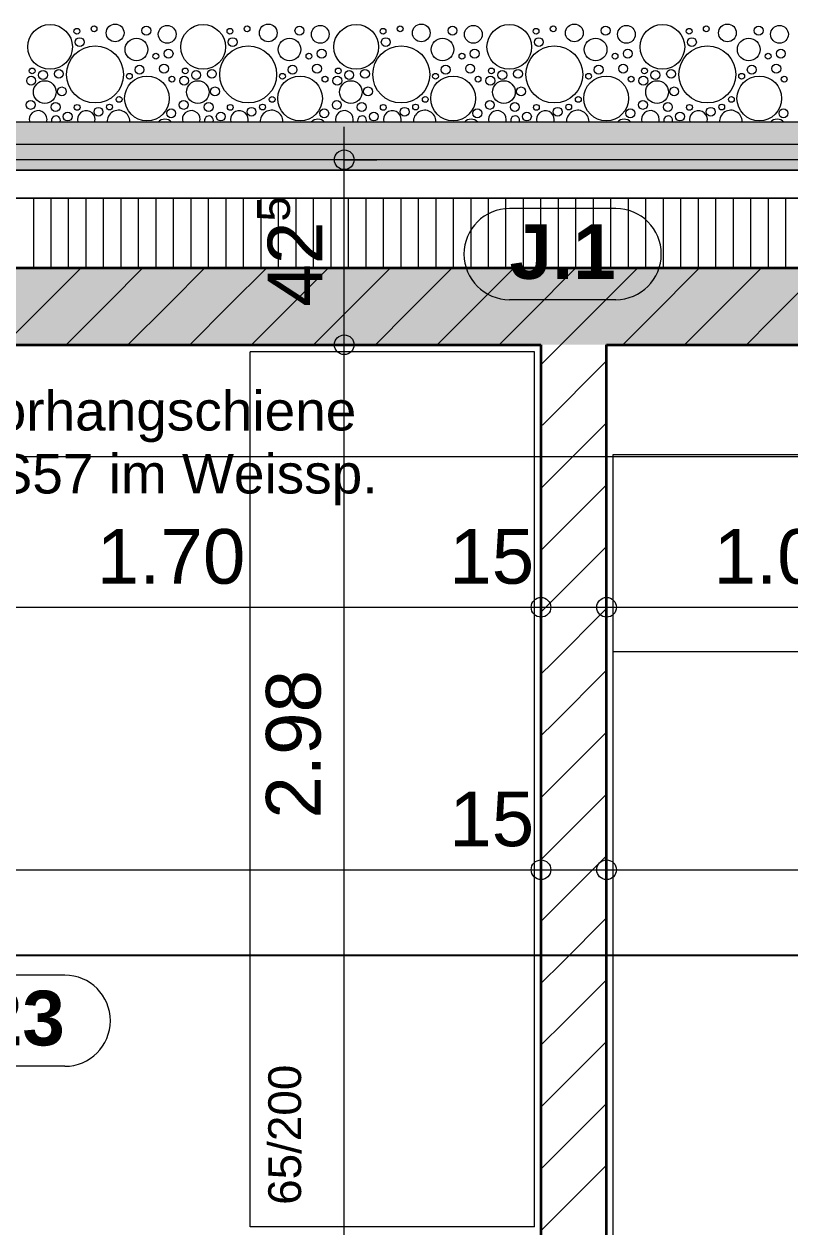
# Model space of a CAD drawing. Header units: metres. Extents: x 0.003 to 0.843, y 0.003 to 0.597.
# Drawn here: x 0.5347 to 0.5697, y 0.4392 to 0.4942 of the extents above; entities that cross this region are included whole.
import ezdxf

# ---------------------------------------------------------------- set-up
doc = ezdxf.new("R2010")
doc.units = ezdxf.units.M
for name, pattern in [('AUSGEZOGEN', [0]), ('LINIE_23', [0.0079, 0.004, -0.0013, 0, -0.0013, 0, -0.0013]), ('PUNKT2', [3.175, 0, -3.175]), ('STRICHLINIE', [19.049999999999997, 12.7, -6.35]), ('STRICHPUNKT', [25.4, 12.7, -6.35, 0, -6.35])]:
    doc.linetypes.add(name, pattern=pattern)
for name, color, linetype, lineweight in [('Allgemein', 7, 'AUSGEZOGEN', 18), ('Aufschuettungen _ Daemme', 7, 'AUSGEZOGEN', 25), ('Bauachsen grob', 7, 'STRICHPUNKT', 13), ('Daemmung', 7, 'AUSGEZOGEN', 18), ('Fuellflaeche tragende Wände MW', 7, 'AUSGEZOGEN', 13), ('Konstruktion oben', 7, 'STRICHLINIE', 13), ('Konstruktion unten', 7, 'STRICHLINIE', 13), ('Moebel', 253, 'AUSGEZOGEN', 13), ('Schnittbegrenzung', 7, 'AUSGEZOGEN', 13), ('Spengler', 7, 'AUSGEZOGEN', 18), ('Text Werkplan Ausfuehrung', 7, 'AUSGEZOGEN', 25), ('Unterkonstruktion', 7, 'AUSGEZOGEN', 18), ('Vorhangbrett', 7, 'AUSGEZOGEN', 13), ('Wand Mauerwerk tragend', 7, 'AUSGEZOGEN', 35), ('Werkplan- Ausfuehrungsmasse', 7, 'AUSGEZOGEN', 13)]:
    doc.layers.add(name, color=color, linetype=linetype, lineweight=lineweight)
doc.styles.add('ARIAL', font='ARIAL.TTF')

msp = doc.modelspace()

# ---------------------------------------------------------------- hatches: boundary and pattern name
at = {"layer": 'Allgemein', "linetype": 'AUSGEZOGEN', "lineweight": 13}
h = msp.add_hatch(color=32, dxfattribs=at)
h.paths.add_polyline_path([(0.5231599883735183, 0.4874773561560801), (0.5835599870234731, 0.4874773561560801), (0.5835599870234731, 0.4879573561453512), (0.5231599883735183, 0.4879573561453512)])
h.paths.add_polyline_path([(0.4808599893189971, 0.4874773561560801), (0.497559988945723, 0.4874773561560801), (0.497559988945723, 0.4879573561453512), (0.4808599893189971, 0.4879573561453512)])
h.paths.add_polyline_path([(0.6091599864512687, 0.4874773561560801), (0.6393199857771406, 0.4874773561560801), (0.6393199857771406, 0.4879573561453512), (0.6091599864512687, 0.4879573561453512)])
at = {"layer": 'Fuellflaeche tragende Wände MW', "linetype": 'AUSGEZOGEN', "lineweight": 13}
for points in [[(0.5243599883466963, 0.4829973562562177), (0.5243599883466963, 0.4794973563344469), (0.5613599875196823, 0.4794973563344469), (0.5613599875196823, 0.4829973562562177)], [(0.5613599875196823, 0.4794973563344469), (0.5823599870502953, 0.4794973563344469), (0.5823599870502953, 0.4829973562562177), (0.5613599875196823, 0.4829973562562177)]]:
    msp.add_hatch(color=241, dxfattribs=at).paths.add_polyline_path(points)
at = {"layer": 'Spengler', "linetype": 'AUSGEZOGEN', "lineweight": 13}
msp.add_hatch(color=254, dxfattribs=at).paths.add_polyline_path([(0.5835599870234731, 0.4896773561069066), (0.5231599883735183, 0.4896773561069066), (0.5231599883735183, 0.4879573561453512), (0.5835599870234731, 0.4879573561453512)])

# ---------------------------------------------------------------- linework, layer by layer
at = {"layer": 'Allgemein', "color": 7, "linetype": 'AUSGEZOGEN', "lineweight": 13}
for p, q in [((0.5835599870234731, 0.4879573561453512), (0.5231599883735183, 0.4879573561453512)), ((0.5231599883735183, 0.4874773561560801), (0.5835599870234731, 0.4874773561560801))]:
    msp.add_line(p, q, dxfattribs=at)
at = {"layer": 'Aufschuettungen _ Daemme', "color": 254, "linetype": 'AUSGEZOGEN', "lineweight": 13}
for centre, radius in [((0.5359107465141065, 0.4931183759319352), 0.00102199997715652), ((0.5371357464867258, 0.4938323759159761), 0.0001329999970272183), ((0.5379197464692022, 0.4939443759134727), 0.0001329999970272183), ((0.5388857464476102, 0.4937553759176972), 0.0004059999909251927), ((0.540313746415692, 0.4938603759153503), 0.0002029999954625964), ((0.5412657463944132, 0.4936923759191053), 0.0004059999909251927), ((0.5429107463576445, 0.4931183759319352), 0.00102199997715652), ((0.5441357463302635, 0.4938323759159761), 0.0001329999970272183), ((0.5449197463127399, 0.4939443759134727), 0.0001329999970272183), ((0.545885746291148, 0.4937553759176972), 0.0004059999909251927), ((0.5473137462592298, 0.4938603759153503), 0.0002029999954625964), ((0.5482657462379509, 0.4936923759191053), 0.0004059999909251927), ((0.5499107462011822, 0.4931183759319352), 0.00102199997715652), ((0.5511357461738015, 0.4938323759159761), 0.0001329999970272183), ((0.5519197461562777, 0.4939443759134727), 0.0001329999970272183), ((0.5528857461346859, 0.4937553759176972), 0.0004059999909251927), ((0.5543137461027676, 0.4938603759153503), 0.0002029999954625964), ((0.5552657460814886, 0.4936923759191053), 0.0004059999909251927), ((0.5569107460447201, 0.4931183759319352), 0.00102199997715652), ((0.5581357460173392, 0.4938323759159761), 0.0001329999970272183), ((0.5589197459998154, 0.4939443759134727), 0.0001329999970272183), ((0.5598857459782236, 0.4937553759176972), 0.0004059999909251927), ((0.5613137459463055, 0.4938603759153503), 0.0002029999954625964), ((0.5622657459250265, 0.4936923759191053), 0.0004059999909251927), ((0.563910745888258, 0.4931183759319352), 0.00102199997715652), ((0.565135745860877, 0.4938323759159761), 0.0001329999970272183), ((0.5659197458433533, 0.4939443759134727), 0.0001329999970272183), ((0.5668857458217614, 0.4937553759176972), 0.0004059999909251927), ((0.5683137457898433, 0.4938603759153503), 0.0002029999954625964), ((0.5692657457685643, 0.4936923759191053), 0.0004059999909251927), ((0.5372617464839096, 0.4933353759270848), 0.0002029999954625964), ((0.5398587464258621, 0.492999375934595), 0.0005179999884217976), ((0.5442617463274474, 0.4933353759270848), 0.0002029999954625964), ((0.5468587462693998, 0.492999375934595), 0.0005179999884217976), ((0.5512617461709851, 0.4933353759270848), 0.0002029999954625964), ((0.5538587461129376, 0.492999375934595), 0.0005179999884217976), ((0.5582617460145229, 0.4933353759270848), 0.0002029999954625964), ((0.5608587459564756, 0.492999375934595), 0.0005179999884217976), ((0.5652617458580608, 0.4933353759270848), 0.0002029999954625964), ((0.5678587458000133, 0.492999375934595), 0.0005179999884217976), ((0.5379687464681067, 0.4918583759600985), 0.001301999970898032), ((0.5407477464059913, 0.4926913759414794), 0.0001329999970272183), ((0.5413287463930049, 0.4928103759388195), 0.0002029999954625964), ((0.5449687463116446, 0.4918583759600985), 0.001301999970898032), ((0.5477477462495293, 0.4926913759414794), 0.0001329999970272183), ((0.5483287462365428, 0.4928103759388195), 0.0002029999954625964), ((0.5519687461551823, 0.4918583759600985), 0.001301999970898032), ((0.5547477460930669, 0.4926913759414794), 0.0001329999970272183), ((0.5553287460800805, 0.4928103759388195), 0.0002029999954625964), ((0.5589687459987203, 0.4918583759600985), 0.001301999970898032), ((0.5617477459366048, 0.4926913759414794), 0.0001329999970272183), ((0.5623287459236185, 0.4928103759388195), 0.0002029999954625964), ((0.5659687458422582, 0.4918583759600985), 0.001301999970898032), ((0.5687477457801426, 0.4926913759414794), 0.0001329999970272183), ((0.5693287457671563, 0.4928103759388195), 0.0002029999954625964), ((0.5399987464227328, 0.492075375955248), 0.0002029999954625964), ((0.5411187463976989, 0.4921243759541528), 0.0002029999954625964), ((0.5469987462662707, 0.492075375955248), 0.0002029999954625964), ((0.5481187462412366, 0.4921243759541528), 0.0002029999954625964), ((0.5539987461098084, 0.492075375955248), 0.0002029999954625964), ((0.5551187460847744, 0.4921243759541528), 0.0002029999954625964), ((0.5609987459533463, 0.492075375955248), 0.0002029999954625964), ((0.5621187459283123, 0.4921243759541528), 0.0002029999954625964), ((0.567998745796884, 0.492075375955248), 0.0002029999954625964), ((0.5691187457718502, 0.4921243759541528), 0.0002029999954625964), ((0.5350427465335081, 0.4915713759665134), 0.0002029999954625964), ((0.5350917465324128, 0.4920193759564997), 0.0001329999970272183), ((0.535588746521304, 0.4918303759607242), 0.0002029999954625964), ((0.5363097465051884, 0.4918863759594726), 0.0002029999954625964), ((0.5403417464150662, 0.490759375984663), 0.00102199997715652), ((0.5395367464330592, 0.4917743759619759), 0.0001329999970272183), ((0.5414827463895628, 0.4916413759649488), 0.0001329999970272183), ((0.5420427463770457, 0.4915713759665134), 0.0002029999954625964), ((0.5420917463759506, 0.4920193759564997), 0.0001329999970272183), ((0.5425887463648417, 0.4918303759607242), 0.0002029999954625964), ((0.5433097463487262, 0.4918863759594726), 0.0002029999954625964), ((0.547341746258604, 0.490759375984663), 0.00102199997715652), ((0.5465367462765971, 0.4917743759619759), 0.0001329999970272183), ((0.5484827462331007, 0.4916413759649488), 0.0001329999970272183), ((0.5490427462205837, 0.4915713759665134), 0.0002029999954625964), ((0.5490917462194884, 0.4920193759564997), 0.0001329999970272183), ((0.5495887462083796, 0.4918303759607242), 0.0002029999954625964), ((0.550309746192264, 0.4918863759594726), 0.0002029999954625964), ((0.5543417461021418, 0.490759375984663), 0.00102199997715652), ((0.5535367461201348, 0.4917743759619759), 0.0001329999970272183), ((0.5554827460766384, 0.4916413759649488), 0.0001329999970272183), ((0.5560427460641215, 0.4915713759665134), 0.0002029999954625964), ((0.5560917460630261, 0.4920193759564997), 0.0001329999970272183), ((0.5565887460519173, 0.4918303759607242), 0.0002029999954625964), ((0.5573097460358019, 0.4918863759594726), 0.0002029999954625964), ((0.5613417459456795, 0.490759375984663), 0.00102199997715652), ((0.5605367459636728, 0.4917743759619759), 0.0001329999970272183), ((0.5624827459201763, 0.4916413759649488), 0.0001329999970272183), ((0.5630427459076593, 0.4915713759665134), 0.0002029999954625964), ((0.5630917459065641, 0.4920193759564997), 0.0001329999970272183), ((0.5635887458954553, 0.4918303759607242), 0.0002029999954625964), ((0.5643097458793396, 0.4918863759594726), 0.0002029999954625964), ((0.5683417457892174, 0.490759375984663), 0.00102199997715652), ((0.5675367458072105, 0.4917743759619759), 0.0001329999970272183), ((0.5694827457637139, 0.4916413759649488), 0.0001329999970272183), ((0.5356657465195828, 0.4910533759780915), 0.0005179999884217976), ((0.5364497465020591, 0.4910813759774658), 0.0002029999954625964), ((0.5426657463631207, 0.4910533759780915), 0.0005179999884217976), ((0.543449746345597, 0.4910813759774658), 0.0002029999954625964), ((0.5496657462066585, 0.4910533759780915), 0.0005179999884217976), ((0.5504497461891348, 0.4910813759774658), 0.0002029999954625964), ((0.5566657460501963, 0.4910533759780915), 0.0005179999884217976), ((0.5574497460326726, 0.4910813759774658), 0.0002029999954625964), ((0.5636657458937341, 0.4910533759780915), 0.0005179999884217976), ((0.5644497458762103, 0.4910813759774658), 0.0002029999954625964), ((0.5350217465339774, 0.4904653759912344), 0.0002029999954625964), ((0.5361627465084742, 0.4903673759934248), 0.0002029999954625964), ((0.5390677464435424, 0.4907173759856017), 0.0001329999970272183), ((0.5420217463775152, 0.4904653759912344), 0.0002029999954625964), ((0.5431627463520118, 0.4903673759934248), 0.0002029999954625964), ((0.5460677462870801, 0.4907173759856017), 0.0001329999970272183), ((0.549021746221053, 0.4904653759912344), 0.0002029999954625964), ((0.5501627461955497, 0.4903673759934248), 0.0002029999954625964), ((0.5530677461306178, 0.4907173759856017), 0.0001329999970272183), ((0.5560217460645909, 0.4904653759912344), 0.0002029999954625964), ((0.5571627460390874, 0.4903673759934248), 0.0002029999954625964), ((0.5600677459741558, 0.4907173759856017), 0.0001329999970272183), ((0.5630217459081286, 0.4904653759912344), 0.0002029999954625964), ((0.5641627458826254, 0.4903673759934248), 0.0002029999954625964), ((0.5670677458176935, 0.4907173759856017), 0.0001329999970272183), ((0.5367157464961135, 0.4899333760031255), 0.0002029999954625964), ((0.5371497464864129, 0.4903533759937379), 0.0001329999970272183), ((0.5381227464646647, 0.4901503759982752), 0.0002029999954625964), ((0.5386267464533994, 0.4903673759934248), 0.0001329999970272183), ((0.5414477463903452, 0.4900803759998398), 0.0002029999954625964), ((0.5437157463396513, 0.4899333760031255), 0.0002029999954625964), ((0.5441497463299507, 0.4903533759937379), 0.0001329999970272183), ((0.5451227463082025, 0.4901503759982752), 0.0002029999954625964), ((0.5456267462969372, 0.4903673759934248), 0.0001329999970272183), ((0.5484477462338829, 0.4900803759998398), 0.0002029999954625964), ((0.5507157461831892, 0.4899333760031255), 0.0002029999954625964), ((0.5511497461734886, 0.4903533759937379), 0.0001329999970272183), ((0.5521227461517404, 0.4901503759982752), 0.0002029999954625964), ((0.5526267461404749, 0.4903673759934248), 0.0001329999970272183), ((0.5554477460774208, 0.4900803759998398), 0.0002029999954625964), ((0.5577157460267269, 0.4899333760031255), 0.0002029999954625964), ((0.5581497460170263, 0.4903533759937379), 0.0001329999970272183), ((0.5591227459952781, 0.4901503759982752), 0.0002029999954625964), ((0.5596267459840129, 0.4903673759934248), 0.0001329999970272183), ((0.5624477459209585, 0.4900803759998398), 0.0002029999954625964), ((0.5647157458702647, 0.4899333760031255), 0.0002029999954625964), ((0.5651497458605641, 0.4903533759937379), 0.0001329999970272183), ((0.5661227458388159, 0.4901503759982752), 0.0002029999954625964), ((0.5666267458275506, 0.4903673759934248), 0.0001329999970272183), ((0.5694477457644964, 0.4900803759998398), 0.0002029999954625964)]:
    msp.add_circle(centre, radius, dxfattribs=at)
for centre, radius, start, end in [((0.5353647465263108, 0.4898003760060983), 0.0004059999909251927, 0, 197.6381611528883), ((0.5375627464771817, 0.4897933760062547), 0.0004059999909251927, 0, 196.6044804002118), ((0.5390397464441682, 0.4897023760082888), 0.0005179999884217976, 0, 182.7685188672175), ((0.5423647463698487, 0.4898003760060983), 0.0004059999909251927, 0, 197.6381611496702), ((0.5445627463207195, 0.4897933760062547), 0.0004059999909251927, 0, 196.6044804002043), ((0.546039746287706, 0.4897023760082888), 0.0005179999884217976, 0, 182.7685188669163), ((0.5493647462133864, 0.4898003760060983), 0.0004059999909251927, 0, 197.6381611528883), ((0.5515627461642573, 0.4897933760062547), 0.0004059999909251927, 0, 196.6044804032327), ((0.5530397461312436, 0.4897023760082888), 0.0005179999884217976, 0, 182.7685188666093), ((0.5563647460569242, 0.4898003760060983), 0.0004059999909251927, 0, 197.6381611496749), ((0.558562746007795, 0.4897933760062547), 0.0004059999909251927, 0, 196.6044804032327), ((0.5600397459747815, 0.4897023760082888), 0.0005179999884217976, 0, 182.7685188666152), ((0.5633647459004619, 0.4898003760060983), 0.0004059999909251927, 0, 197.6381611528883), ((0.5655627458513329, 0.4897933760062547), 0.0004059999909251927, 0, 196.6044804032327), ((0.5670397458183192, 0.4897023760082888), 0.0005179999884217976, 0, 182.7685188669225), ((0.5353647465263108, 0.4898003760060983), 0.0004059999909251927, 342.3618388471117, 0), ((0.5361767465081612, 0.4897583760070371), 0.0002029999954625964, 0, 203.5227281255755), ((0.5361767465081612, 0.4897583760070371), 0.0002029999954625964, 336.4772718744514, 0), ((0.5375627464771817, 0.4897933760062547), 0.0004059999909251927, 343.3955195997912, 0), ((0.5390397464441682, 0.4897023760082888), 0.0005179999884217976, 357.2314811327826, 0), ((0.54116074639676, 0.4894083760148602), 0.0004059999909251927, 41.49177732372012, 138.5082226762695), ((0.5423647463698487, 0.4898003760060983), 0.0004059999909251927, 342.3618388503251, 0), ((0.543176746351699, 0.4897583760070371), 0.0002029999954625964, 0, 203.5227281431737), ((0.543176746351699, 0.4897583760070371), 0.0002029999954625964, 336.4772718568138, 0), ((0.5445627463207195, 0.4897933760062547), 0.0004059999909251927, 343.3955195997912, 0), ((0.546039746287706, 0.4897023760082888), 0.0005179999884217976, 357.2314811330837, 0), ((0.5481607462402979, 0.4894083760148602), 0.0004059999909251927, 41.49177732372012, 138.5082226762695), ((0.5493647462133864, 0.4898003760060983), 0.0004059999909251927, 342.3618388471165, 0), ((0.5501767461952368, 0.4897583760070371), 0.0002029999954625964, 0, 203.5227281255486), ((0.5501767461952368, 0.4897583760070371), 0.0002029999954625964, 336.4772718744389, 0), ((0.5515627461642573, 0.4897933760062547), 0.0004059999909251927, 343.3955195967717, 0), ((0.5530397461312436, 0.4897023760082888), 0.0005179999884217976, 357.2314811333907, 0), ((0.5551607460838356, 0.4894083760148602), 0.0004059999909251927, 41.4917773237305, 138.5082226762695), ((0.5563647460569242, 0.4898003760060983), 0.0004059999909251927, 342.3618388503299, 0), ((0.5571767460387745, 0.4897583760070371), 0.0002029999954625964, 0, 203.5227281255611), ((0.5571767460387745, 0.4897583760070371), 0.0002029999954625964, 336.4772718744514, 0), ((0.558562746007795, 0.4897933760062547), 0.0004059999909251927, 343.3955195967673, 0), ((0.5600397459747815, 0.4897023760082888), 0.0005179999884217976, 357.2314811333848, 0), ((0.5621607459273734, 0.4894083760148602), 0.0004059999909251927, 41.4917773237305, 138.5082226762695), ((0.5633647459004619, 0.4898003760060983), 0.0004059999909251927, 342.3618388471117, 0), ((0.5641767458823123, 0.4897583760070371), 0.0002029999954625964, 0, 203.5227281079504), ((0.5641767458823123, 0.4897583760070371), 0.0002029999954625964, 336.4772718920496, 0), ((0.5655627458513329, 0.4897933760062547), 0.0004059999909251927, 343.3955195967673, 0), ((0.5670397458183192, 0.4897023760082888), 0.0005179999884217976, 357.2314811330775, 0), ((0.5691607457709111, 0.4894083760148602), 0.0004059999909251927, 41.4917773326713, 138.5082226673228)]:
    msp.add_arc(centre, radius, start, end, dxfattribs=at)
at = {"layer": 'Bauachsen grob', "color": 32, "linetype": 'LINIE_23', "lineweight": 25, "true_color": 0xc36e14}
msp.add_line((0.2293999949395656, 0.4804973563120951), (0.7313199837207803, 0.4804973563120951), dxfattribs=at)
at = {"layer": 'Daemmung', "color": 7, "linetype": 'AUSGEZOGEN', "lineweight": 18}
for p, q in [((0.5835599870234731, 0.4861973561846902), (0.5231599883735183, 0.4861973561846902)), ((0.5243599883466963, 0.4829973562562158), (0.5823599870502953, 0.4829973562562158))]:
    msp.add_line(p, q, dxfattribs=at)
at = {"layer": 'Daemmung', "color": 7, "linetype": 'AUSGEZOGEN', "lineweight": 13}
for points in [[(0.5351599889516836, 0.4829973562562158), (0.5351599889516836, 0.4829973562562158), (0.5351599889516836, 0.4829973562562158), (0.5351599889516836, 0.4861973561846902), (0.5351599889516836, 0.486197356232374)], [(0.5359599889457232, 0.4829973562562158), (0.5359599889457232, 0.4829973562562158), (0.5359599889457232, 0.4829973562562158), (0.5359599889457232, 0.4861973561846902), (0.5359599889457232, 0.486197356232374)], [(0.5359599889457232, 0.4829973562562158), (0.5359599889457232, 0.4829973562562158), (0.5359599889457232, 0.4829973562562158), (0.5359599889457232, 0.4861973561846902), (0.5359599889457232, 0.486197356232374)], [(0.5367599889397626, 0.4829973562562158), (0.5367599889397626, 0.4829973562562158), (0.5367599889397626, 0.4829973562562158), (0.5367599889397626, 0.4861973561846902), (0.5367599889397626, 0.486197356232374)], [(0.5375599889338022, 0.4829973562562158), (0.5375599889338022, 0.4829973562562158), (0.5375599889338022, 0.4829973562562158), (0.5375599889338022, 0.4861973561846902), (0.5375599889338022, 0.486197356232374)], [(0.5383599889278418, 0.4829973562562158), (0.5383599889278418, 0.4829973562562158), (0.5383599889278418, 0.4829973562562158), (0.5383599889278418, 0.4861973561846902), (0.5383599889278418, 0.486197356232374)], [(0.5391599889218811, 0.4829973562562158), (0.5391599889218811, 0.4829973562562158), (0.5391599889218811, 0.4829973562562158), (0.5391599889218811, 0.4861973561846902), (0.5391599889218812, 0.486197356232374)], [(0.5391599889218811, 0.4829973562562158), (0.5391599889218811, 0.4829973562562158), (0.5391599889218811, 0.4829973562562158), (0.5391599889218811, 0.4861973561846902), (0.5391599889218812, 0.486197356232374)], [(0.5399599889159207, 0.4829973562562158), (0.5399599889159207, 0.4829973562562158), (0.5399599889159207, 0.4829973562562158), (0.5399599889159207, 0.4861973561846902), (0.5399599889159207, 0.486197356232374)], [(0.5407599889099602, 0.4829973562562158), (0.5407599889099602, 0.4829973562562158), (0.5407599889099602, 0.4829973562562158), (0.5407599889099602, 0.4861973561846902), (0.5407599889099602, 0.486197356232374)], [(0.5415599889039998, 0.4829973562562158), (0.5415599889039998, 0.4829973562562158), (0.5415599889039998, 0.4829973562562158), (0.5415599889039998, 0.4861973561846902), (0.5415599889039998, 0.486197356232374)], [(0.5423599888980395, 0.4829973562562158), (0.5423599888980395, 0.4829973562562158), (0.5423599888980395, 0.4829973562562158), (0.5423599888980395, 0.4861973561846902), (0.5423599888980395, 0.486197356232374)], [(0.5423599888980395, 0.4829973562562158), (0.5423599888980395, 0.4829973562562158), (0.5423599888980395, 0.4829973562562158), (0.5423599888980395, 0.4861973561846902), (0.5423599888980395, 0.486197356232374)], [(0.5431599888920787, 0.4829973562562158), (0.5431599888920787, 0.4829973562562158), (0.5431599888920787, 0.4829973562562158), (0.5431599888920787, 0.4861973561846902), (0.5431599888920788, 0.486197356232374)], [(0.5439599888861183, 0.4829973562562158), (0.5439599888861183, 0.4829973562562158), (0.5439599888861183, 0.4829973562562158), (0.5439599888861183, 0.4861973561846902), (0.5439599888861184, 0.486197356232374)], [(0.5447599888801579, 0.4829973562562158), (0.5447599888801579, 0.4829973562562158), (0.5447599888801579, 0.4829973562562158), (0.5447599888801579, 0.4861973561846902), (0.544759988880158, 0.486197356232374)], [(0.5455599888741974, 0.4829973562562158), (0.5455599888741974, 0.4829973562562158), (0.5455599888741974, 0.4829973562562158), (0.5455599888741974, 0.4861973561846902), (0.5455599888741975, 0.486197356232374)], [(0.5455599888741974, 0.4829973562562158), (0.5455599888741974, 0.4829973562562158), (0.5455599888741974, 0.4829973562562158), (0.5455599888741974, 0.4861973561846902), (0.5455599888741975, 0.486197356232374)], [(0.5463599888682372, 0.4829973562562158), (0.5463599888682372, 0.4829973562562158), (0.5463599888682372, 0.4829973562562158), (0.5463599888682372, 0.4861973561846902), (0.5463599888682372, 0.486197356232374)], [(0.5471599888622765, 0.4829973562562158), (0.5471599888622765, 0.4829973562562158), (0.5471599888622765, 0.4829973562562158), (0.5471599888622765, 0.4861973561846902), (0.5471599888622765, 0.486197356232374)], [(0.547959988856316, 0.4829973562562158), (0.547959988856316, 0.4829973562562158), (0.547959988856316, 0.4829973562562158), (0.547959988856316, 0.4861973561846902), (0.547959988856316, 0.486197356232374)], [(0.5487599888503556, 0.4829973562562158), (0.5487599888503556, 0.4829973562562158), (0.5487599888503556, 0.4829973562562158), (0.5487599888503556, 0.4861973561846902), (0.5487599888503556, 0.486197356232374)], [(0.5487599888503556, 0.4829973562562158), (0.5487599888503556, 0.4829973562562158), (0.5487599888503556, 0.4829973562562158), (0.5487599888503556, 0.4861973561846902), (0.5487599888503556, 0.486197356232374)], [(0.5495599888443949, 0.4829973562562158), (0.5495599888443949, 0.4829973562562158), (0.5495599888443949, 0.4829973562562158), (0.5495599888443949, 0.4861973561846902), (0.549559988844395, 0.486197356232374)], [(0.5503599888384348, 0.4829973562562158), (0.5503599888384348, 0.4829973562562158), (0.5503599888384348, 0.4829973562562158), (0.5503599888384348, 0.4861973561846902), (0.5503599888384348, 0.486197356232374)], [(0.5511599888324742, 0.4829973562562158), (0.5511599888324742, 0.4829973562562158), (0.5511599888324742, 0.4829973562562158), (0.5511599888324742, 0.4861973561846902), (0.5511599888324742, 0.486197356232374)], [(0.5519599888265139, 0.4829973562562158), (0.5519599888265139, 0.4829973562562158), (0.5519599888265139, 0.4829973562562158), (0.5519599888265139, 0.4861973561846902), (0.5519599888265139, 0.486197356232374)], [(0.5519599888265139, 0.4829973562562158), (0.5519599888265139, 0.4829973562562158), (0.5519599888265139, 0.4829973562562158), (0.5519599888265139, 0.4861973561846902), (0.5519599888265139, 0.486197356232374)], [(0.5527599888205534, 0.4829973562562158), (0.5527599888205534, 0.4829973562562158), (0.5527599888205534, 0.4829973562562158), (0.5527599888205534, 0.4861973561846902), (0.5527599888205534, 0.486197356232374)], [(0.5535599888145929, 0.4829973562562158), (0.5535599888145929, 0.4829973562562158), (0.5535599888145929, 0.4829973562562158), (0.5535599888145929, 0.4861973561846902), (0.5535599888145929, 0.486197356232374)], [(0.5543599888086325, 0.4829973562562158), (0.5543599888086325, 0.4829973562562158), (0.5543599888086325, 0.4829973562562158), (0.5543599888086325, 0.4861973561846902), (0.5543599888086325, 0.486197356232374)], [(0.5551599888026719, 0.4829973562562158), (0.5551599888026719, 0.4829973562562158), (0.5551599888026719, 0.4829973562562158), (0.5551599888026719, 0.4861973561846902), (0.5551599888026719, 0.486197356232374)], [(0.5551599888026719, 0.4829973562562158), (0.5551599888026719, 0.4829973562562158), (0.5551599888026719, 0.4829973562562158), (0.5551599888026719, 0.4861973561846902), (0.5551599888026719, 0.486197356232374)], [(0.5559599887967115, 0.4829973562562158), (0.5559599887967115, 0.4829973562562158), (0.5559599887967115, 0.4829973562562158), (0.5559599887967115, 0.4861973561846902), (0.5559599887967115, 0.486197356232374)], [(0.5567599887907511, 0.4829973562562158), (0.5567599887907511, 0.4829973562562158), (0.5567599887907511, 0.4829973562562158), (0.5567599887907511, 0.4861973561846902), (0.5567599887907511, 0.486197356232374)], [(0.5575599887847906, 0.4829973562562158), (0.5575599887847906, 0.4829973562562158), (0.5575599887847906, 0.4829973562562158), (0.5575599887847906, 0.4861973561846902), (0.5575599887847906, 0.486197356232374)], [(0.5583599887788302, 0.4829973562562158), (0.5583599887788302, 0.4829973562562158), (0.5583599887788302, 0.4829973562562158), (0.5583599887788302, 0.4861973561846902), (0.5583599887788302, 0.486197356232374)], [(0.5583599887788302, 0.4829973562562158), (0.5583599887788302, 0.4829973562562158), (0.5583599887788302, 0.4829973562562158), (0.5583599887788302, 0.4861973561846902), (0.5583599887788302, 0.486197356232374)], [(0.5591599887728697, 0.4829973562562158), (0.5591599887728697, 0.4829973562562158), (0.5591599887728697, 0.4829973562562158), (0.5591599887728697, 0.4861973561846902), (0.5591599887728697, 0.486197356232374)], [(0.5599599887669091, 0.4829973562562158), (0.5599599887669091, 0.4829973562562158), (0.5599599887669091, 0.4829973562562158), (0.5599599887669091, 0.4861973561846902), (0.5599599887669092, 0.486197356232374)], [(0.5607599887609487, 0.4829973562562158), (0.5607599887609487, 0.4829973562562158), (0.5607599887609487, 0.4829973562562158), (0.5607599887609487, 0.4861973561846902), (0.5607599887609488, 0.486197356232374)], [(0.5615599887549881, 0.4829973562562158), (0.5615599887549881, 0.4829973562562158), (0.5615599887549881, 0.4829973562562158), (0.5615599887549881, 0.4861973561846902), (0.5615599887549881, 0.486197356232374)], [(0.5615599887549881, 0.4829973562562158), (0.5615599887549881, 0.4829973562562158), (0.5615599887549881, 0.4829973562562158), (0.5615599887549881, 0.4861973561846902), (0.5615599887549881, 0.486197356232374)], [(0.5623599887490277, 0.4829973562562158), (0.5623599887490277, 0.4829973562562158), (0.5623599887490277, 0.4829973562562158), (0.5623599887490277, 0.4861973561846902), (0.5623599887490277, 0.486197356232374)], [(0.5631599887430673, 0.4829973562562158), (0.5631599887430673, 0.4829973562562158), (0.5631599887430673, 0.4829973562562158), (0.5631599887430673, 0.4861973561846902), (0.5631599887430673, 0.486197356232374)], [(0.5639599887371068, 0.4829973562562158), (0.5639599887371068, 0.4829973562562158), (0.5639599887371068, 0.4829973562562158), (0.5639599887371068, 0.4861973561846902), (0.5639599887371068, 0.486197356232374)], [(0.5647599887311464, 0.4829973562562158), (0.5647599887311464, 0.4829973562562158), (0.5647599887311464, 0.4829973562562158), (0.5647599887311464, 0.4861973561846902), (0.5647599887311464, 0.486197356232374)], [(0.5647599887311464, 0.4829973562562158), (0.5647599887311464, 0.4829973562562158), (0.5647599887311464, 0.4829973562562158), (0.5647599887311464, 0.4861973561846902), (0.5647599887311464, 0.486197356232374)], [(0.5655599887251859, 0.4829973562562158), (0.5655599887251859, 0.4829973562562158), (0.5655599887251859, 0.4829973562562158), (0.5655599887251859, 0.4861973561846902), (0.5655599887251859, 0.486197356232374)], [(0.5663599887192254, 0.4829973562562158), (0.5663599887192254, 0.4829973562562158), (0.5663599887192254, 0.4829973562562158), (0.5663599887192254, 0.4861973561846902), (0.5663599887192254, 0.486197356232374)], [(0.567159988713265, 0.4829973562562158), (0.567159988713265, 0.4829973562562158), (0.567159988713265, 0.4829973562562158), (0.567159988713265, 0.4861973561846902), (0.567159988713265, 0.486197356232374)], [(0.5679599887073046, 0.4829973562562158), (0.5679599887073046, 0.4829973562562158), (0.5679599887073046, 0.4829973562562158), (0.5679599887073046, 0.4861973561846902), (0.5679599887073046, 0.486197356232374)], [(0.5679599887073046, 0.4829973562562158), (0.5679599887073046, 0.4829973562562158), (0.5679599887073046, 0.4829973562562158), (0.5679599887073046, 0.4861973561846902), (0.5679599887073046, 0.486197356232374)], [(0.568759988701344, 0.4829973562562158), (0.568759988701344, 0.4829973562562158), (0.568759988701344, 0.4829973562562158), (0.568759988701344, 0.4861973561846902), (0.568759988701344, 0.486197356232374)], [(0.5695599886953834, 0.4829973562562158), (0.5695599886953834, 0.4829973562562158), (0.5695599886953834, 0.4829973562562158), (0.5695599886953834, 0.4861973561846902), (0.5695599886953835, 0.486197356232374)]]:
    msp.add_lwpolyline(points, dxfattribs=at)
at = {"layer": 'Konstruktion oben', "color": 7, "linetype": 'STRICHPUNKT', "lineweight": 18}
msp.add_line((0.3166799929887059, 0.4886773561292579), (0.6400399857610473, 0.4886773561292579), dxfattribs=at)
at = {"layer": 'Konstruktion unten', "color": 7, "linetype": 'STRICHLINIE', "lineweight": 13}
msp.add_line((0.3191599929332736, 0.4743973564484409), (0.6343599858880049, 0.4743973564484409), dxfattribs=at)
at = {"layer": 'Konstruktion unten', "color": 7, "linetype": 'PUNKT2', "lineweight": 13}
msp.add_line((0.3191599929332736, 0.4737973564618518), (0.6375599858164795, 0.4737973564618518), dxfattribs=at)
at = {"layer": 'Moebel', "color": 253, "linetype": 'AUSGEZOGEN', "lineweight": 13}
for p, q in [((0.558059987593443, 0.4791793162051053), (0.5450599878840156, 0.4791793162051053)), ((0.5450599878840156, 0.439179317099175), (0.5450599878840156, 0.4791793162051053)), ((0.558059987593443, 0.439179317099175), (0.558059987593443, 0.4791793162051053)), ((0.5616599875129767, 0.4654793165113242), (0.5616599875129767, 0.4744793163101585)), ((0.5616599875129767, 0.4744793163101585), (0.5706599873118111, 0.4744793163101585)), ((0.5616599875129767, 0.4294793173159869), (0.5616599875129767, 0.4654793165113242)), ((0.5616599875129767, 0.4654793165113242), (0.601659986618907, 0.4654793165113242)), ((0.558059987593443, 0.439179317099175), (0.5450599878840156, 0.439179317099175))]:
    msp.add_line(p, q, dxfattribs=at)
at = {"layer": 'Schnittbegrenzung', "color": 14, "linetype": 'STRICHPUNKT', "lineweight": 25}
msp.add_line((0.225799995020032, 0.4515973569580605), (0.734919983640314, 0.4515973569580605), dxfattribs=at)
at = {"layer": 'Spengler', "color": 7, "linetype": 'AUSGEZOGEN', "lineweight": 13}
msp.add_line((0.5835599870234731, 0.4896773561069066), (0.5231599883735183, 0.4896773561069066), dxfattribs=at)
at = {"layer": 'Text Werkplan Ausfuehrung', "color": 92, "linetype": 'AUSGEZOGEN', "lineweight": 13}
for p, q in [((0.5617775352125356, 0.4857273561579426), (0.5569224875097463, 0.4857273561579426)), ((0.5617775352125356, 0.4815606896502218), (0.5569224875097463, 0.4815606896502218))]:
    msp.add_line(p, q, dxfattribs=at)
at = {"layer": 'Text Werkplan Ausfuehrung', "color": 240, "linetype": 'AUSGEZOGEN', "lineweight": 13}
for p, q in [((0.5365835343490428, 0.4506806902746303), (0.5326988140235727, 0.4506806902746303)), ((0.5365835343490428, 0.4465140237669093), (0.5326988140235727, 0.4465140237669093))]:
    msp.add_line(p, q, dxfattribs=at)
at = {"layer": 'Text Werkplan Ausfuehrung', "color": 92, "linetype": 'AUSGEZOGEN', "lineweight": 13}
for centre, start, end in [((0.5569224875097463, 0.4836440229040823), 90, 270), ((0.5617775352125356, 0.4836440229040823), 270, 90)]:
    msp.add_arc(centre, 0.002083333253860473, start, end, dxfattribs=at)
at = {"layer": 'Text Werkplan Ausfuehrung', "color": 240, "linetype": 'AUSGEZOGEN', "lineweight": 13}
msp.add_arc((0.5365835343490428, 0.4485973570207697), 0.002083333253860473, 270, 90, dxfattribs=at)
at = {"layer": 'Unterkonstruktion', "color": 7, "linetype": 'AUSGEZOGEN', "lineweight": 13}
for p, q in [((0.5835599870234731, 0.4874773561560801), (0.5231599883735183, 0.4874773561560801)), ((0.5231599883735183, 0.4861973561846902), (0.5835599870234731, 0.4861973561846902))]:
    msp.add_line(p, q, dxfattribs=at)
at = {"layer": 'Wand Mauerwerk tragend', "color": 7, "linetype": 'AUSGEZOGEN', "lineweight": 35}
for p, q in [((0.5823599870502953, 0.4829973562562158), (0.5243599883466963, 0.4829973562562158)), ((0.5243599883466963, 0.4794973563344469), (0.5583599875867374, 0.4794973563344469)), ((0.5583599875867374, 0.4794973563344469), (0.5583599875867374, 0.4198973576666108)), ((0.5613599875196823, 0.4794973563344469), (0.5823599870502953, 0.4794973563344469)), ((0.5613599875196823, 0.4136973578051916), (0.5613599875196823, 0.4794973563344469))]:
    msp.add_line(p, q, dxfattribs=at)
at = {"layer": 'Wand Mauerwerk tragend', "color": 7, "linetype": 'AUSGEZOGEN', "lineweight": 13}
for points in [[(0.5338145967979621, 0.4794973563344468), (0.5338145967979621, 0.4794973563344468), (0.5358289491565539, 0.4815117086930386), (0.5358289491565539, 0.4815117086930386), (0.537314596719731, 0.4829973562562158)], [(0.5366430239227082, 0.4794973563344468), (0.5366430239227082, 0.4794973563344468), (0.5385829439885436, 0.4814372764002821), (0.5385829439885436, 0.4814372764002821), (0.5401430238444772, 0.4829973562562158)], [(0.5394714510474546, 0.4794973563344468), (0.5394714510474546, 0.4794973563344468), (0.5413369388205335, 0.4813628441075257), (0.5413369388205335, 0.4813628441075257), (0.5429714509692235, 0.4829973562562158)], [(0.5422998781722006, 0.4794973563344468), (0.5422998781722007, 0.4794973563344468), (0.544090933652523, 0.4812884118147691), (0.544090933652523, 0.4812884118147691), (0.5457998780939698, 0.4829973562562158)], [(0.5451283052969469, 0.4794973563344468), (0.5451283052969469, 0.4794973563344468), (0.5468449284845128, 0.4812139795220127), (0.5468449284845128, 0.4812139795220127), (0.548628305218716, 0.4829973562562158)], [(0.5479567324216933, 0.4794973563344468), (0.5479567324216933, 0.4794973563344468), (0.5495989233165026, 0.4811395472292562), (0.5495989233165026, 0.4811395472292562), (0.5514567323434622, 0.4829973562562158)], [(0.5507851595464394, 0.4794973563344468), (0.5507851595464394, 0.4794973563344468), (0.5523529181484922, 0.4810651149364997), (0.5523529181484922, 0.4810651149364997), (0.5542851594682082, 0.4829973562562158)], [(0.5536135866711855, 0.4794973563344468), (0.5536135866711857, 0.4794973563344468), (0.555106912980482, 0.4809906826437432), (0.555106912980482, 0.4809906826437432), (0.5571135865929547, 0.4829973562562158)], [(0.5564420137959318, 0.4794973563344468), (0.5564420137959318, 0.4794973563344468), (0.5578609078124717, 0.4809162503509867), (0.5578609078124717, 0.4809162503509867), (0.5599420137177007, 0.4829973562562158)], [(0.559270440920678, 0.4794973563344468), (0.559270440920678, 0.4794973563344468), (0.5606149026444615, 0.4808418180582303), (0.5606149026444615, 0.4808418180582303), (0.5627704408424469, 0.4829973562562158)], [(0.5620988680454243, 0.4794973563344468), (0.5620988680454243, 0.4794973563344468), (0.5633688974764512, 0.4807673857654738), (0.5633688974764512, 0.4807673857654738), (0.5655988679671932, 0.4829973562562158)], [(0.5649272951701704, 0.4794973563344468), (0.5649272951701704, 0.4794973563344468), (0.5661228923084409, 0.4806929534727173), (0.5661228923084409, 0.4806929534727173), (0.5684272950919395, 0.4829973562562158)], [(0.5677557222949168, 0.4794973563344468), (0.5677557222949168, 0.4794973563344468), (0.5688768871404308, 0.4806185211799608), (0.5688768871404308, 0.4806185211799608), (0.5712557222166856, 0.4829973562562158)], [(0.5583599875867374, 0.4785869030005066), (0.5583904715153293, 0.4786173869290985), (0.5583904715153293, 0.4786173869290985), (0.5592704409206777, 0.4794973563344468)], [(0.5583599875867374, 0.4757584758757604), (0.558485173316381, 0.4758836616054039), (0.558485173316381, 0.4758836616054039), (0.5613599875196823, 0.4787584758087052)], [(0.5583599875867374, 0.4729300487510142), (0.5585798751174329, 0.4731499362817096), (0.5585798751174329, 0.4731499362817096), (0.5613599875196823, 0.4759300486839591)], [(0.5583599875867374, 0.4701016216262679), (0.5586745769184848, 0.4704162109580152), (0.5586745769184848, 0.4704162109580152), (0.5613599875196823, 0.4731016215592128)], [(0.5583599875867374, 0.467273194501522), (0.5587692787195363, 0.4676824856343207), (0.5587692787195363, 0.4676824856343207), (0.5613599875196823, 0.4702731944344667)], [(0.5583599875867374, 0.4644447673767756), (0.5588639805205882, 0.4649487603106262), (0.5588639805205882, 0.4649487603106262), (0.5613599875196823, 0.4674447673097205)], [(0.5583599875867374, 0.4616163402520296), (0.5589586823216398, 0.4622150349869319), (0.5589586823216398, 0.4622150349869319), (0.5613599875196823, 0.4646163401849743)], [(0.5583599875867374, 0.4587879131272833), (0.5590533841226917, 0.4594813096632374), (0.5590533841226917, 0.4594813096632374), (0.5613599875196823, 0.461787913060228)], [(0.5583599875867374, 0.4559594860025371), (0.5591480859237434, 0.456747584339543), (0.5591480859237434, 0.456747584339543), (0.5613599875196823, 0.4589594859354819)], [(0.5583599875867374, 0.4531310588777909), (0.5592427877247952, 0.4540138590158485), (0.5592427877247952, 0.4540138590158485), (0.5613599875196823, 0.4561310588107356)], [(0.5583599875867374, 0.4503026317530449), (0.5593374895258469, 0.4512801336921542), (0.5593374895258469, 0.4512801336921542), (0.5613599875196823, 0.4533026316859896)], [(0.5583599875867374, 0.4474742046282984), (0.5594321913268989, 0.4485464083684598), (0.5594321913268989, 0.4485464083684598), (0.5613599875196823, 0.4504742045612433)], [(0.5583599875867374, 0.4446457775035524), (0.5595268931279506, 0.4458126830447655), (0.5595268931279506, 0.4458126830447655), (0.5613599875196823, 0.4476457774364973)], [(0.5583599875867374, 0.4418173503788062), (0.5596215949290024, 0.4430789577210711), (0.5596215949290024, 0.4430789577210711), (0.5613599875196823, 0.4448173503117508)], [(0.5583599875867374, 0.43898892325406), (0.5597162967300541, 0.4403452323973766), (0.5597162967300541, 0.4403452323973766), (0.5613599875196823, 0.4419889231870048)]]:
    msp.add_lwpolyline(points, dxfattribs=at)
at = {"layer": 'Werkplan- Ausfuehrungsmasse', "color": 7, "linetype": 'AUSGEZOGEN', "lineweight": 13}
for p, q in [((0.5493599877879032, 0.4879573561453512), (0.5493599877879032, 0.4894573561583896)), ((0.5493599877879032, 0.4879573561453512), (0.5478599877748647, 0.4879573561453512)), ((0.5493599877879032, 0.4879573561453512), (0.5508599847797013, 0.4879573561453512)), ((0.5493599877879032, 0.4879573561453512), (0.5493599877879032, 0.4879573561453512)), ((0.5493599877879032, 0.4794973563344469), (0.5493599877879032, 0.4879573561453512)), ((0.5493599877879032, 0.479497356334447), (0.5478599877748647, 0.479497356334447)), ((0.5493599877879032, 0.479497356334447), (0.5508599847797013, 0.479497356334447)), ((0.5493599877879032, 0.4794973563344469), (0.5493599877879032, 0.4794973563344469)), ((0.5493599877879032, 0.4198973576666108), (0.5493599877879032, 0.4794973563344469)), ((0.5583599875867374, 0.4674973566026679), (0.5583599875867374, 0.4689973566157064)), ((0.5613599875196823, 0.4674973566026679), (0.5613599875196823, 0.4689973566157064)), ((0.5243599883466963, 0.4674973566026679), (0.5583599875867374, 0.4674973566026679)), ((0.5583599875867374, 0.4674973566026679), (0.5583599875867374, 0.4659973596108696)), ((0.5583599875867374, 0.4674973566026679), (0.5583599875867374, 0.4674973566026679)), ((0.5583599875867374, 0.4674973566026679), (0.5613599875196823, 0.4674973566026679)), ((0.5613599875196823, 0.4674973566026679), (0.5613599875196823, 0.4659973596108696)), ((0.5613599875196823, 0.4674973566026679), (0.5613599875196823, 0.4674973566026679)), ((0.5613599875196823, 0.4674973566026679), (0.5823599870502953, 0.4674973566026679)), ((0.5583599875867374, 0.4554973568708888), (0.5583599875867374, 0.4569973568839273)), ((0.5613599875196823, 0.4554973568708888), (0.5613599875196823, 0.4569973568839273)), ((0.4808599893189971, 0.4554973568708888), (0.5583599875867374, 0.4554973568708888)), ((0.5583599875867374, 0.4554973568708888), (0.5583599875867374, 0.4539973598790905)), ((0.5583599875867374, 0.4554973568708888), (0.5583599875867374, 0.4554973568708888)), ((0.5583599875867374, 0.4554973568708888), (0.5613599875196823, 0.4554973568708888)), ((0.5613599875196823, 0.4554973568708888), (0.5613599875196823, 0.4539973598790905)), ((0.5613599875196823, 0.4554973568708888), (0.5613599875196823, 0.4554973568708888)), ((0.5613599875196823, 0.4554973568708888), (0.630859985966236, 0.4554973568708888))]:
    msp.add_line(p, q, dxfattribs=at)
for centre in [(0.5493599877879032, 0.4879573561453512), (0.5493599877879032, 0.479497356334447), (0.5583599875867374, 0.4674973566026679), (0.5613599875196823, 0.4674973566026679), (0.5583599875867374, 0.4554973568708888), (0.5613599875196823, 0.4554973568708888)]:
    msp.add_circle(centre, 0.0004500000039115547, dxfattribs=at)

# ---------------------------------------------------------------- texts
at = {"layer": 'Moebel', "color": 253, "linetype": 'AUSGEZOGEN', "lineweight": 13, "insert": (0.5474099878314893, 0.4401793170768233), "char_height": 0.0015, "width": 0.00075, "attachment_point": 7, "rotation": 90.00000250447816, "style": 'ARIAL'}
msp.add_mtext('65/200', dxfattribs=at)
at = {"layer": 'Text Werkplan Ausfuehrung', "color": 92, "linetype": 'AUSGEZOGEN', "lineweight": 13, "insert": (0.5569224875097463, 0.4824773562398991), "char_height": 0.0025, "width": 0.00125, "attachment_point": 7, "style": 'ARIAL'}
msp.add_mtext('\\fArial|i0|b1|c0|p0;J.1', dxfattribs=at)
at = {"layer": 'Text Werkplan Ausfuehrung', "color": 240, "linetype": 'AUSGEZOGEN', "lineweight": 13, "insert": (0.5326988140235727, 0.4474306903565867), "char_height": 0.0025, "width": 0.00125, "attachment_point": 7, "style": 'ARIAL'}
msp.add_mtext('\\fArial|i0|b1|c0|p0;23', dxfattribs=at)
at = {"layer": 'Vorhangbrett', "color": 191, "linetype": 'AUSGEZOGEN', "lineweight": 18, "true_color": 0xbe96ea, "char_height": 0.001799999952316284, "width": 0.0008999999761581421, "attachment_point": 7, "style": 'ARIAL'}
for s, insert in [('Vorhangschiene', (0.5317433214756596, 0.475037356320242)), ('VS57\\~im\\~Weissp.', (0.5317433213497708, 0.4721573563250104))]:
    msp.add_mtext(s, dxfattribs=dict(at, insert=insert))
at = {"layer": 'Werkplan- Ausfuehrungsmasse', "color": 7, "linetype": 'AUSGEZOGEN', "lineweight": 13, "attachment_point": 7, "rotation": 90.00000250447816, "style": 'ARIAL'}
for s, insert, char_height, width in [('5', (0.5469016544371851, 0.4851289592871196), 0.0015, 0.00075), ('42', (0.5483599878102549, 0.4812442388979039), 0.0025, 0.00125), ('2.98', (0.548317354796201, 0.4578355114531428), 0.0025, 0.00125)]:
    msp.add_mtext(s, dxfattribs=dict(at, insert=insert, char_height=char_height, width=width))
at = {"layer": 'Werkplan- Ausfuehrungsmasse', "color": 7, "linetype": 'AUSGEZOGEN', "lineweight": 13, "char_height": 0.0025, "width": 0.00125, "attachment_point": 7, "style": 'ARIAL'}
for s, insert in [('1.70', (0.5380448446199305, 0.4685399895943702)), ('15', (0.5541651035826661, 0.4685399895943702)), ('1.05', (0.5662503582015563, 0.4685399895943702)), ('15', (0.5541651035826661, 0.456539989862591))]:
    msp.add_mtext(s, dxfattribs=dict(at, insert=insert))

doc.saveas('drawing.dxf')
